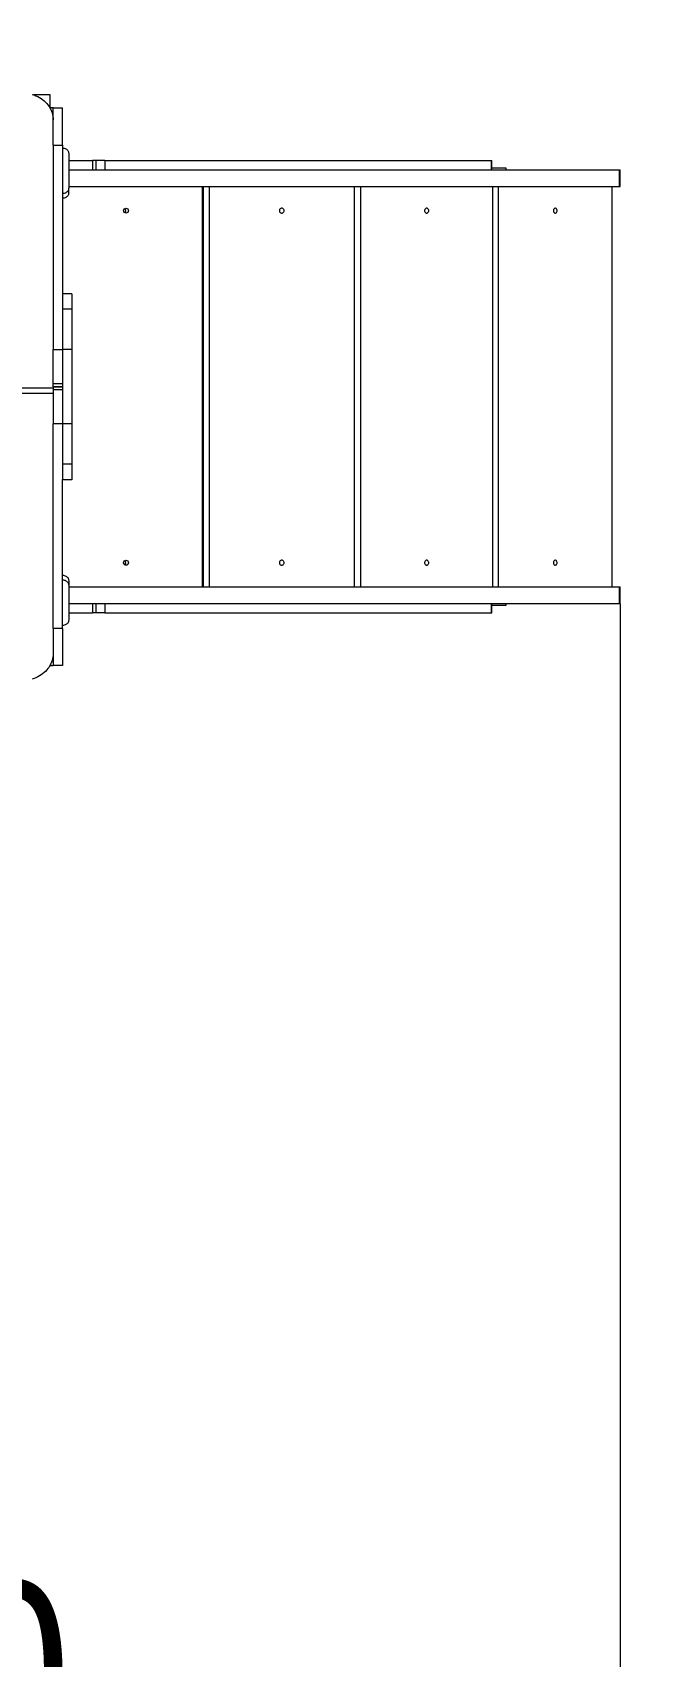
# Model space of a CAD drawing. Header units: millimetres. Extents: x -3322 to 2846, y -3947 to 2400.
# Drawn here: x 398 to 1387, y -1649 to 971 of the extents above; entities that cross this region are included whole.
import ezdxf

# ---------------------------------------------------------------- set-up
doc = ezdxf.new("R2010")
doc.units = ezdxf.units.MM
for name, color, linetype in [('DIKOM_ЗОНА', 80, 'Continuous'), ('DIKOM_ОБЪЕКТ', 7, 'Continuous'), ('DIKOM_РАЗМЕР_ЗОНА', 7, 'Continuous'), ('DIKOM_РАЗМЕР_ОБЪЕКТА', 7, 'Continuous')]:
    doc.layers.add(name, color=color, linetype=linetype)
doc.styles.add('style1', font='arial.ttf', dxfattribs={"width": 0.8})
doc.dimstyles.new('1-50', dxfattribs={"dimtxt": 300, "dimasz": 200, "dimexe": 100, "dimexo": 0, "dimgap": 100, "dimtad": 1, "dimtxsty": 'style1', "dimcen": 200, "dimclrd": 7, "dimclre": 7, "dimclrt": 7, "dimadec": 1, "dimazin": 2, "dimtfac": 1, "dimtmove": 0, "dimatfit": 2, "dimfxl": 0, "dimlwd": 25, "dimlwe": 18, "dimarcsym": 0})

# ---------------------------------------------------------------- blocks, each defined once
blk = doc.blocks.new('*D0')
at = {"layer": 'Defpoints', "color": 0, "transparency": 16777216}
for p in [(-978.5, 211.6), (1345.6, 49.8), (-978.5, -1932.8)]:
    blk.add_point(p, dxfattribs=at)
at = {"layer": 'DIKOM_РАЗМЕР_ОБЪЕКТА', "color": 7, "lineweight": 18, "transparency": 16777216}
for p, q in [((-978.5, 211.6), (-978.5, -2032.8)), ((1345.6, 49.8), (1345.6, -2032.8))]:
    blk.add_line(p, q, dxfattribs=at)
at = {"layer": 'DIKOM_РАЗМЕР_ОБЪЕКТА', "color": 7, "lineweight": 25, "transparency": 16777216}
blk.add_line((1145.6, -1932.8), (-778.5, -1932.8), dxfattribs=at)
at = {"layer": 'DIKOM_РАЗМЕР_ОБЪЕКТА', "color": 7, "transparency": 16777216}
for points in [[(-778.5, -1899.5), (-778.5, -1966.2), (-978.5, -1932.8)], [(1145.6, -1899.5), (1145.6, -1966.2), (1345.6, -1932.8)]]:
    blk.add_solid(points, dxfattribs=at)
at = {"layer": 'DIKOM_РАЗМЕР_ОБЪЕКТА', "color": 7, "transparency": 16777216, "insert": (86.8, -1679.6), "char_height": 300, "attachment_point": 5, "style": 'style1'}
blk.add_mtext('2350', dxfattribs=at)
blk = doc.blocks.new('*D3')
at = {"layer": 'Defpoints', "color": 0, "transparency": 16777216}
for p in [(-2554.4, -822.4), (2845.6, -950.2), (-2554.4, -3846.7)]:
    blk.add_point(p, dxfattribs=at)
at = {"layer": 'DIKOM_РАЗМЕР_ЗОНА', "color": 7, "lineweight": 18, "transparency": 16777216}
for p, q in [((-2554.4, -822.4), (-2554.4, -3946.7)), ((2845.6, -950.2), (2845.6, -3946.7))]:
    blk.add_line(p, q, dxfattribs=at)
at = {"layer": 'DIKOM_РАЗМЕР_ЗОНА', "color": 7, "lineweight": 25, "transparency": 16777216}
blk.add_line((2645.6, -3846.7), (-2354.4, -3846.7), dxfattribs=at)
at = {"layer": 'DIKOM_РАЗМЕР_ЗОНА', "color": 7, "transparency": 16777216}
for points in [[(-2354.4, -3813.4), (-2354.4, -3880), (-2554.4, -3846.7)], [(2645.6, -3813.4), (2645.6, -3880), (2845.6, -3846.7)]]:
    blk.add_solid(points, dxfattribs=at)
at = {"layer": 'DIKOM_РАЗМЕР_ЗОНА', "color": 7, "transparency": 16777216, "insert": (-4.4, -3593.5), "char_height": 300, "attachment_point": 5, "style": 'style1'}
blk.add_mtext('5400', dxfattribs=at)

msp = doc.modelspace()

# ---------------------------------------------------------------- linework, layer by layer
at = {"layer": 'DIKOM_ЗОНА', "color": 3, "lineweight": 15}
msp.add_arc((1345.613, 899.827), 1500, 0, 90, dxfattribs=at)
at = {"layer": 'DIKOM_ОБЪЕКТ', "color": 7, "linetype": 'Continuous', "lineweight": 15}
for p, q in [((426.502, 870.827), (399.755, 870.827)), ((426.502, 849.827), (426.502, 870.827)), ((431.502, 849.827), (426.25, 849.827)), ((431.502, 849.827), (446.502, 849.827)), ((431.502, 789.772), (431.502, 849.827)), ((431.502, 849.827), (446.502, 849.827)), ((446.502, 789.772), (446.502, 849.827)), ((431.502, 789.772), (446.502, 789.772)), ((431.502, 789.772), (431.502, 459.772)), ((446.502, 789.772), (446.502, 549.464)), ((456.502, 776.359), (456.502, 720.05)), ((456.502, 764.827), (494.634, 764.827)), ((494.634, 764.827), (494.634, 749.827)), ((500.158, 764.827), (494.634, 764.827)), ((500.158, 764.827), (500.158, 749.827)), ((514.956, 764.827), (500.158, 764.827)), ((514.956, 764.827), (514.956, 749.827)), ((514.956, 764.827), (1137.973, 764.827)), ((1137.973, 764.827), (1137.973, 749.827)), ((1137.973, 764.827), (1138.709, 764.827)), ((1138.709, 749.827), (1138.709, 764.827)), ((456.502, 749.827), (1344.433, 749.827)), ((1138.709, 752.827), (1161.502, 752.827)), ((1161.502, 752.827), (1161.502, 749.827)), ((1344.433, 749.827), (1344.433, 722.827)), ((1344.433, 749.827), (1345.613, 749.827)), ((1345.613, 722.827), (1345.613, 749.827)), ((456.502, 722.827), (1344.433, 722.827)), ((456.502, 712.557), (456.502, 720.05)), ((672.307, 76.827), (672.307, 722.827)), ((673.467, 722.827), (673.467, 76.827)), ((682.831, 722.827), (682.831, 76.827)), ((917.316, 76.827), (917.316, 722.827)), ((927.106, 722.827), (927.106, 76.827)), ((1140.395, 76.827), (1140.395, 722.827)), ((1149.083, 722.827), (1149.083, 76.827)), ((1333.121, 76.827), (1333.121, 722.827)), ((1344.433, 722.827), (1345.613, 722.827)), ((461.502, 549.827), (446.502, 549.827)), ((461.502, 549.827), (446.502, 549.827)), ((446.502, 549.464), (446.502, 524.804)), ((461.502, 524.804), (446.502, 524.804)), ((446.502, 524.804), (446.502, 459.772)), ((461.502, 549.827), (461.502, 524.804)), ((461.502, 524.804), (461.502, 459.772)), ((431.502, 459.772), (446.502, 459.772)), ((431.502, 405.044), (431.502, 459.772)), ((461.502, 459.772), (446.502, 459.772)), ((446.502, 459.772), (446.502, 339.882)), ((461.502, 459.772), (461.502, 339.882)), ((431.502, 397.357), (-7.498, 397.357)), ((431.502, 405.044), (446.502, 405.044)), ((431.502, 399.827), (431.502, 405.044)), ((446.502, 399.827), (431.502, 399.827)), ((431.502, 399.827), (431.502, 394.609)), ((431.502, 399.827), (446.502, 399.827)), ((446.502, 394.609), (431.502, 394.609)), ((431.502, 394.609), (431.502, 339.882)), ((-17.498, 389.174), (431.502, 389.174)), ((446.502, 339.882), (431.502, 339.882)), ((431.502, 9.882), (431.502, 339.882)), ((461.502, 339.882), (446.502, 339.882)), ((446.502, 339.882), (446.502, 274.85)), ((461.502, 339.882), (461.502, 274.85)), ((461.502, 274.85), (446.502, 274.85)), ((446.502, 274.85), (446.502, 250.189)), ((461.502, 274.85), (461.502, 249.827)), ((446.502, 9.882), (446.502, 250.189)), ((461.502, 249.827), (446.502, 249.827)), ((461.502, 249.827), (446.502, 249.827)), ((456.502, 87.07), (456.502, 79.57)), ((456.502, 79.57), (456.502, 23.278)), ((456.502, 76.827), (1344.433, 76.827)), ((1344.433, 76.827), (1344.433, 49.827)), ((1344.433, 76.827), (1345.613, 76.827)), ((1344.433, 76.827), (1344.433, 49.827)), ((1344.433, 76.827), (1345.613, 76.827)), ((1345.613, 49.827), (1345.613, 76.827)), ((1345.613, 49.827), (1345.613, 76.827)), ((456.502, 49.827), (1344.433, 49.827)), ((456.502, 34.827), (494.634, 34.827)), ((494.634, 49.827), (494.634, 34.827)), ((500.158, 34.827), (494.634, 34.827)), ((500.158, 49.827), (500.158, 34.827)), ((514.956, 34.827), (500.158, 34.827)), ((514.956, 49.827), (514.956, 34.827)), ((514.956, 34.827), (1137.973, 34.827)), ((1137.973, 49.827), (1137.973, 34.827)), ((1137.973, 34.827), (1138.709, 34.827)), ((1138.709, 34.827), (1138.709, 49.827)), ((1161.502, 46.827), (1138.709, 46.827)), ((1161.502, 49.827), (1161.502, 46.827)), ((1344.433, 49.827), (1345.613, 49.827)), ((1344.433, 49.827), (1345.613, 49.827)), ((446.502, 9.882), (431.502, 9.882)), ((431.502, 9.882), (431.502, -50.173)), ((446.502, 9.882), (446.502, -50.173)), ((426.246, -50.173), (431.502, -50.173)), ((446.502, -50.173), (431.502, -50.173))]:
    msp.add_line(p, q, dxfattribs=at)
at = {"layer": 'DIKOM_ОБЪЕКТ', "color": 7, "linetype": 'Continuous', "lineweight": 15, "flags": 128}
for points in [[(397.574, 871.517), (400.636, 870.519), (403.616, 869.349), (406.502, 868.013), (409.281, 866.516), (411.94, 864.865), (414.469, 863.067), (416.857, 861.13), (419.094, 859.061), (421.17, 856.87), (423.075, 854.566), (424.803, 852.159), (426.346, 849.659), (427.696, 847.077), (428.849, 844.425), (429.798, 841.712), (430.541, 838.952), (431.074, 836.155), (431.395, 833.335), (431.502, 830.502)], [(446.502, 785.021), (447.925, 784.933), (449.319, 784.671), (450.656, 784.239), (451.908, 783.646), (453.051, 782.905), (454.059, 782.032), (454.915, 781.042), (455.598, 779.957), (456.097, 778.799), (456.4, 777.591), (456.502, 776.359)], [(456.502, 720.05), (456.4, 718.817), (456.097, 717.609), (455.598, 716.451), (454.915, 715.366), (454.059, 714.377), (453.051, 713.503), (451.908, 712.762), (450.656, 712.17), (449.319, 711.738), (447.925, 711.475), (446.502, 711.387)], [(456.502, 712.557), (456.4, 711.324), (456.097, 710.116), (455.598, 708.958), (454.915, 707.873), (454.059, 706.884), (453.051, 706.01), (451.908, 705.269), (450.656, 704.677), (449.319, 704.245), (447.925, 703.982), (446.502, 703.894)], [(800.073, 687.827), (799.238, 687.726), (798.445, 687.43), (797.734, 686.954), (797.14, 686.321), (796.693, 685.562), (796.415, 684.717), (796.321, 683.827), (796.415, 682.936), (796.693, 682.091), (797.14, 681.333), (797.734, 680.699), (798.445, 680.223), (799.238, 679.927), (800.073, 679.827), (800.908, 679.927), (801.701, 680.223), (802.412, 680.699), (803.006, 681.333), (803.453, 682.091), (803.731, 682.936), (803.825, 683.827), (803.731, 684.717), (803.453, 685.562), (803.006, 686.321), (802.412, 686.954), (801.701, 687.43), (800.908, 687.726), (800.073, 687.827)], [(1033.751, 687.827), (1032.992, 687.726), (1032.27, 687.43), (1031.623, 686.954), (1031.083, 686.321), (1030.676, 685.562), (1030.424, 684.717), (1030.338, 683.827), (1030.424, 682.936), (1030.676, 682.091), (1031.083, 681.333), (1031.623, 680.699), (1032.27, 680.223), (1032.992, 679.927), (1033.751, 679.827), (1034.51, 679.927), (1035.232, 680.223), (1035.879, 680.699), (1036.419, 681.333), (1036.826, 682.091), (1037.078, 682.936), (1037.164, 683.827), (1037.078, 684.717), (1036.826, 685.562), (1036.419, 686.321), (1035.879, 686.954), (1035.232, 687.43), (1034.51, 687.726), (1033.751, 687.827)], [(1241.102, 687.827), (1240.447, 687.726), (1239.825, 687.43), (1239.266, 686.954), (1238.8, 686.321), (1238.449, 685.562), (1238.231, 684.717), (1238.158, 683.827), (1238.231, 682.936), (1238.449, 682.091), (1238.8, 681.333), (1239.266, 680.699), (1239.825, 680.223), (1240.447, 679.927), (1241.102, 679.827), (1241.757, 679.927), (1242.38, 680.223), (1242.938, 680.699), (1243.404, 681.333), (1243.755, 682.091), (1243.973, 682.936), (1244.047, 683.827), (1243.973, 684.717), (1243.755, 685.562), (1243.404, 686.321), (1242.938, 686.954), (1242.38, 687.43), (1241.757, 687.726), (1241.102, 687.827)], [(800.073, 119.827), (799.238, 119.726), (798.445, 119.43), (797.734, 118.954), (797.14, 118.321), (796.693, 117.562), (796.415, 116.717), (796.321, 115.827), (796.415, 114.937), (796.693, 114.091), (797.14, 113.333), (797.734, 112.699), (798.445, 112.223), (799.238, 111.927), (800.073, 111.827), (800.908, 111.927), (801.701, 112.223), (802.412, 112.699), (803.006, 113.333), (803.453, 114.091), (803.731, 114.937), (803.825, 115.827), (803.731, 116.717), (803.453, 117.562), (803.006, 118.321), (802.412, 118.954), (801.701, 119.43), (800.908, 119.726), (800.073, 119.827)], [(1033.751, 119.827), (1032.992, 119.726), (1032.27, 119.43), (1031.623, 118.954), (1031.083, 118.321), (1030.676, 117.562), (1030.424, 116.717), (1030.338, 115.827), (1030.424, 114.937), (1030.676, 114.091), (1031.083, 113.333), (1031.623, 112.699), (1032.27, 112.223), (1032.992, 111.927), (1033.751, 111.827), (1034.51, 111.927), (1035.232, 112.223), (1035.879, 112.699), (1036.419, 113.333), (1036.826, 114.091), (1037.078, 114.937), (1037.164, 115.827), (1037.078, 116.717), (1036.826, 117.562), (1036.419, 118.321), (1035.879, 118.954), (1035.232, 119.43), (1034.51, 119.726), (1033.751, 119.827)], [(1241.102, 119.827), (1240.447, 119.726), (1239.825, 119.43), (1239.266, 118.954), (1238.8, 118.321), (1238.449, 117.562), (1238.231, 116.717), (1238.158, 115.827), (1238.231, 114.937), (1238.449, 114.091), (1238.8, 113.333), (1239.266, 112.699), (1239.825, 112.223), (1240.447, 111.927), (1241.102, 111.827), (1241.757, 111.927), (1242.38, 112.223), (1242.938, 112.699), (1243.404, 113.333), (1243.755, 114.091), (1243.973, 114.937), (1244.047, 115.827), (1243.973, 116.717), (1243.755, 117.562), (1243.404, 118.321), (1242.938, 118.954), (1242.38, 119.43), (1241.757, 119.726), (1241.102, 119.827)], [(446.502, 95.73), (447.925, 95.642), (449.319, 95.38), (450.656, 94.948), (451.908, 94.356), (453.051, 93.615), (454.059, 92.741), (454.915, 91.752), (455.598, 90.668), (456.097, 89.51), (456.4, 88.303), (456.502, 87.07)], [(446.502, 88.23), (447.925, 88.142), (449.319, 87.88), (450.656, 87.448), (451.908, 86.856), (453.051, 86.115), (454.059, 85.241), (454.915, 84.252), (455.598, 83.168), (456.097, 82.01), (456.4, 80.803), (456.502, 79.57)], [(456.502, 23.278), (456.4, 22.046), (456.097, 20.839), (455.598, 19.681), (454.915, 18.596), (454.059, 17.607), (453.051, 16.733), (451.908, 15.993), (450.656, 15.401), (449.319, 14.969), (447.925, 14.706), (446.502, 14.618)], [(431.502, -30.848), (431.395, -33.68), (431.074, -36.5), (430.541, -39.296), (429.798, -42.055), (428.849, -44.767), (427.696, -47.419), (426.346, -50), (424.803, -52.499), (423.075, -54.905), (421.17, -57.208), (419.094, -59.399), (416.857, -61.467), (414.469, -63.404), (411.94, -65.201), (409.281, -66.852), (406.502, -68.348), (403.616, -69.684), (400.636, -70.853), (397.574, -71.851)]]:
    msp.add_lwpolyline(points, dxfattribs=at)
at = {"layer": 'DIKOM_ОБЪЕКТ', "color": 7, "linetype": 'Continuous', "lineweight": 15}
for centre in [(548.888, 683.825), (548.888, 115.825)]:
    msp.add_circle(centre, 4.002, dxfattribs=at)
for centre in [(544.523, 683.827), (544.523, 115.827)]:
    msp.add_arc(centre, 4.03, 303.537471, 56.462529, dxfattribs=at)

# ---------------------------------------------------------------- dimensions: what is measured, and where the dimension line sits
at = {"layer": 'DIKOM_РАЗМЕР_ЗОНА'}
dim = msp.add_linear_dim(base=(-2554.387, -3846.711), p1=(2845.613, -950.173), p2=(-2554.387, -822.437), dimstyle='1-50', dxfattribs=at)
dim.commit()
dim.dimension.update_dxf_attribs({"geometry": '*D3', "text_midpoint": (-4.387, -3846.711), "dimtype": 160})
at = {"layer": 'DIKOM_РАЗМЕР_ОБЪЕКТА'}
dim = msp.add_linear_dim(base=(-978.501, -1932.847), p1=(1345.613, 49.827), p2=(-978.501, 211.585), text='2350', dimstyle='1-50', dxfattribs=at)
dim.commit()
dim.dimension.update_dxf_attribs({"geometry": '*D0', "text_midpoint": (86.84, -1932.847), "dimtype": 160})

doc.saveas('drawing.dxf')
